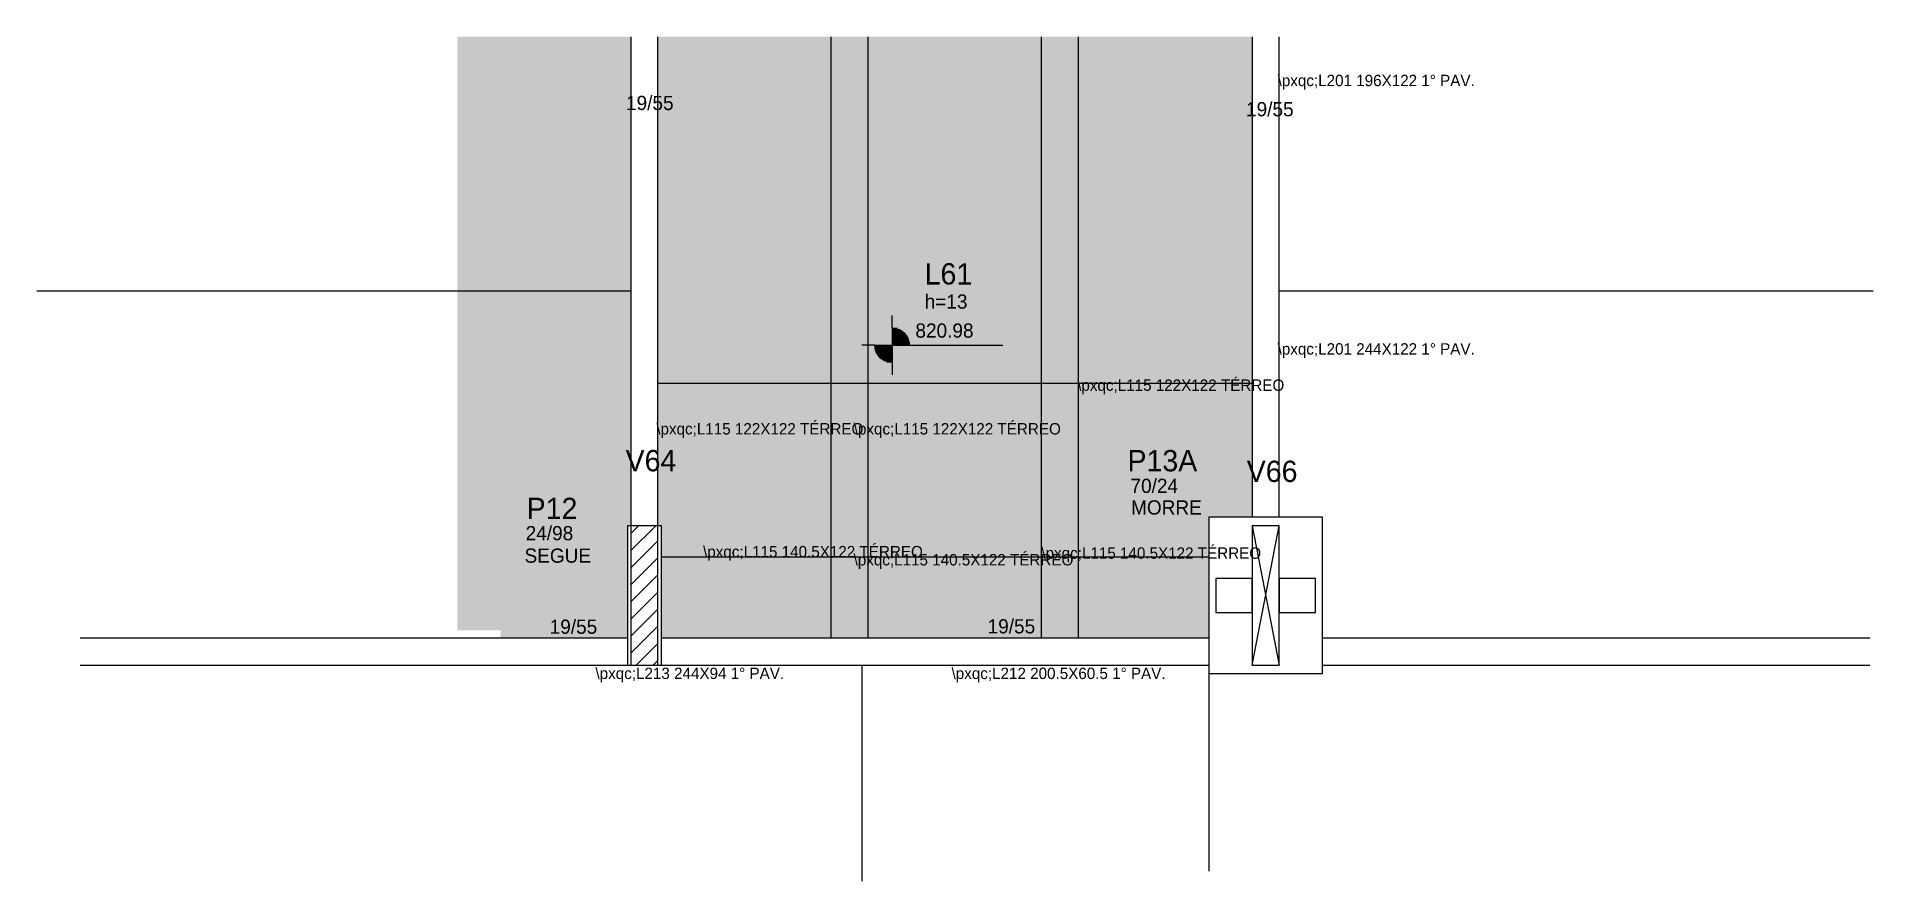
# Model space of a CAD drawing. Header units: metres. Extents: x 4264 to 5556, y 2526 to 3120.
import ezdxf

# ---------------------------------------------------------------- set-up
doc = ezdxf.new("R2010")
doc.units = ezdxf.units.M
for name, color, linetype in [('1', 7, 'Continuous'), ('3', 7, 'Continuous'), ('4', 7, 'Continuous'), ('7', 7, 'Continuous'), ('AUX00', 7, 'Continuous'), ('Hachura', 7, 'Continuous'), ('Painéis', 7, 'Continuous'), ('REAPROVEITAMENTO', 7, 'Continuous')]:
    doc.layers.add(name, color=color, linetype=linetype)

msp = doc.modelspace()

# ---------------------------------------------------------------- hatches: boundary and pattern name
at = {"layer": 'Hachura'}
h = msp.add_hatch(color=7, dxfattribs=at)
h.dxf.hatch_style = 1
h.paths.add_polyline_path([(4823.1, 2697.2), (4849.1, 2697.2), (4849.1, 2697.2), (4849.1, 3120.2), (4849.1, 3120.2), (4823.1, 3120.2), (4823.1, 3120.2), (4823.1, 2697.2)])
h = msp.add_hatch(color=7, dxfattribs=at)
h.dxf.hatch_style = 1
h.paths.add_polyline_path([(4971.1, 2697.2), (4997.1, 2697.2), (4997.1, 2697.2), (4997.1, 3120.2), (4997.1, 3120.2), (4971.1, 3120.2), (4971.1, 3120.2), (4971.1, 2697.2)])
at = {"layer": 'REAPROVEITAMENTO'}
h = msp.add_hatch(color=7, dxfattribs=at)
h.dxf.hatch_style = 1
h.paths.add_polyline_path([(4679.7, 2776.2), (4682.2, 2776.2), (4682.2, 2776.2), (4682.2, 3120.2), (4682.2, 3120.2), (4560.1, 3120.2), (4560.1, 3120.2), (4560.1, 2702.7), (4560.1, 2702.7), (4590.6, 2702.7), (4590.6, 2702.7), (4590.6, 2697.4), (4590.6, 2697.4), (4679.7, 2697.4), (4679.7, 2697.4), (4679.7, 2776.2)])
h = msp.add_hatch(color=7, dxfattribs=at)
h.dxf.hatch_style = 1
h.paths.add_polyline_path([(4703.7, 2776.2), (4703.7, 2697.2), (4703.7, 2697.2), (4823.1, 2697.2), (4823.1, 2697.2), (4823.1, 3120.2), (4823.1, 3120.2), (4701.1, 3120.2), (4701.1, 3120.2), (4701.1, 2776.2), (4701.1, 2776.2), (4703.7, 2776.2), (4703.7, 2776.2)])
h = msp.add_hatch(color=7, dxfattribs=at)
h.dxf.hatch_style = 1
h.paths.add_polyline_path([(4971.1, 3120.2), (4849.1, 3120.2), (4849.1, 3120.2), (4849.1, 2697.2), (4849.1, 2697.2), (4971.1, 2697.2), (4971.1, 2697.2), (4971.1, 3120.2)])
h = msp.add_hatch(color=7, dxfattribs=at)
h.dxf.hatch_style = 1
h.paths.add_polyline_path([(5088.7, 2697.2), (5088.7, 2782.2), (5088.7, 2782.2), (5119.1, 2782.2), (5119.1, 2782.2), (5119.1, 3120.2), (5119.1, 3120.2), (4997.1, 3120.2), (4997.1, 3120.2), (4997.1, 2697.2), (4997.1, 2697.2), (5088.7, 2697.2)])

# ---------------------------------------------------------------- linework, layer by layer
at = {"layer": '1', "color": 7, "lineweight": 25}
for p, q in [((5119.2, 2678.2), (5138.2, 2776.2)), ((5119.2, 2776.2), (5138.2, 2678.2))]:
    msp.add_line(p, q, dxfattribs=at)
at = {"layer": '3', "color": 7, "lineweight": 25}
for p, q in [((4865.9, 2915.7), (4865.9, 2924.2)), ((4865.9, 2915.7), (4865.9, 2890.7)), ((4865.9, 2915.1), (4869.7, 2915.1)), ((4865.9, 2914.3), (4871.6, 2914.3)), ((4865.9, 2913.5), (4873, 2913.5)), ((4865.9, 2912.7), (4874, 2912.7)), ((4865.9, 2911.9), (4874.8, 2911.9)), ((4865.9, 2911.1), (4875.6, 2911.1)), ((4865.9, 2910.3), (4876.2, 2910.3)), ((4865.9, 2909.5), (4876.7, 2909.5)), ((4865.9, 2908.7), (4877.1, 2908.7)), ((4865.9, 2907.9), (4877.4, 2907.9)), ((4865.9, 2907.1), (4877.7, 2907.1)), ((4853.4, 2903.2), (4844.7, 2903.2)), ((4853.4, 2903.2), (4878.4, 2903.2)), ((4865.9, 2902.4), (4853.4, 2902.4)), ((4865.9, 2901.6), (4853.5, 2901.6)), ((4865.9, 2900.8), (4853.6, 2900.8)), ((4865.9, 2900), (4853.8, 2900)), ((4865.9, 2899.2), (4854, 2899.2)), ((4865.9, 2898.4), (4854.3, 2898.4)), ((4865.9, 2897.6), (4854.7, 2897.6)), ((4865.9, 2896.8), (4855.1, 2896.8)), ((4865.9, 2896), (4855.6, 2896)), ((4865.9, 2895.2), (4856.2, 2895.2)), ((4865.9, 2894.4), (4856.9, 2894.4)), ((4865.9, 2906.3), (4878, 2906.3)), ((4865.9, 2905.5), (4878.2, 2905.5)), ((4865.9, 2904.8), (4878.3, 2904.8)), ((4865.9, 2904), (4878.4, 2904)), ((4878.4, 2903.2), (4943.7, 2903.2)), ((4865.9, 2893.7), (4857.8, 2893.7)), ((4865.9, 2892.9), (4858.8, 2892.9)), ((4865.9, 2892.1), (4860.1, 2892.1)), ((4865.9, 2891.3), (4862, 2891.3)), ((4865.9, 2890.7), (4865.9, 2882.4)), ((4682.2, 2758.7), (4699.6, 2776.2)), ((4682.2, 2770.7), (4687.6, 2776.2)), ((4682.2, 2746.7), (4701.2, 2765.7)), ((4682.2, 2734.7), (4701.2, 2753.7)), ((4682.2, 2722.6), (4701.2, 2741.6)), ((4682.2, 2710.6), (4701.2, 2729.6)), ((4682.2, 2698.6), (4701.2, 2717.6)), ((4682.2, 2686.6), (4701.2, 2705.6)), ((4685.8, 2678.2), (4701.2, 2693.5)), ((4697.8, 2678.2), (4701.2, 2681.5))]:
    msp.add_line(p, q, dxfattribs=at)
for points in [[(4682.2, 3120.2), (4682.2, 2776.2)], [(4701.2, 2776.2), (4701.2, 3120.2)], [(5119.2, 3120.2), (5119.2, 2782.2)], [(5138.2, 2782.2), (5138.2, 3120.2)], [(5088.7, 2672.2), (5168.7, 2672.2), (5168.7, 2782.2), (5088.7, 2782.2), (5088.7, 2672.2)], [(4679.7, 2697.2), (4294.7, 2697.2)], [(5088.7, 2697.2), (4703.7, 2697.2)], [(5553.7, 2697.2), (5168.7, 2697.2)], [(4294.7, 2678.2), (4679.7, 2678.2)], [(4703.7, 2678.2), (5088.7, 2678.2)], [(5168.7, 2678.2), (5553.7, 2678.2)]]:
    msp.add_lwpolyline(points, dxfattribs=at)
at = {"layer": '7', "color": 7, "lineweight": 25}
for points in [[(4679.7, 2678.2), (4703.7, 2678.2), (4703.7, 2776.2), (4679.7, 2776.2), (4679.7, 2678.2)], [(4682.2, 2678.2), (4701.2, 2678.2), (4701.2, 2776.2), (4682.2, 2776.2), (4682.2, 2678.2)], [(5119.2, 2678.2), (5138.2, 2678.2), (5138.2, 2776.2), (5119.2, 2776.2), (5119.2, 2678.2)], [(5119.2, 2739.2), (5093.7, 2739.2), (5093.7, 2715.2), (5119.2, 2715.2), (5119.2, 2739.2)], [(5163.7, 2739.2), (5138.2, 2739.2), (5138.2, 2715.2), (5163.7, 2715.2), (5163.7, 2739.2)]]:
    msp.add_lwpolyline(points, dxfattribs=at)
at = {"layer": 'Painéis', "color": 7, "lineweight": 25}
for p, q in [((4823.1, 2697.2), (4823.1, 3120.2)), ((4849.1, 2697.2), (4849.1, 3120.2)), ((4971.1, 2697.2), (4971.1, 3120.2)), ((4997.1, 2697.2), (4997.1, 3120.2)), ((4682.2, 2941.2), (4264.1, 2941.2)), ((5556.2, 2941.2), (5138.2, 2941.2)), ((5119.2, 2876.2), (4701.1, 2876.2)), ((4701.2, 2754.2), (4701.1, 2754.2)), ((5088.7, 2754.2), (4703.7, 2754.2)), ((4844.7, 2678.2), (4844.7, 2526.2)), ((5088.7, 2672.2), (5088.7, 2533.2))]:
    msp.add_line(p, q, dxfattribs=at)

# ---------------------------------------------------------------- texts
at = {"layer": '3', "color": 7, "lineweight": 25}
for s, p in [('19/55', (4678.7, 3068.6)), ('19/55', (5114.9, 3064.2)), ('h=13', (4888.8, 2928.9)), ('820.98', (4882.3, 2908.5)), ('70/24', (5033.6, 2799.3)), ('MORRE', (5034, 2784.1)), ('24/98', (4608.1, 2766)), ('SEGUE', (4607.3, 2750.2)), ('19/55', (4625, 2700.2)), ('19/55', (4933.1, 2700.5))]:
    msp.add_text(s, height=10, dxfattribs=at).set_placement(p)
at = {"layer": '4', "color": 7, "lineweight": 25}
for s, p in [('L61', (4888.8, 2945.9)), ('V64', (4678.4, 2814.5)), ('P13A', (5031.5, 2814.5)), ('V66', (5115.4, 2807)), ('P12', (4608.8, 2780.9))]:
    msp.add_text(s, height=15, dxfattribs=at).set_placement(p)
at = {"layer": 'AUX00', "color": 7, "lineweight": 25}
for s, p in [('\\pxqc;L201^J196X122^J1° PAV.', (5137.1, 3085.4)), ('\\pxqc;L201^J244X122^J1° PAV.', (5137.1, 2896.6)), ('\\pxqc;L115^J122X122^JTÉRREO', (4996.1, 2871.1)), ('\\pxqc;L115^J122X122^JTÉRREO', (4700, 2840.4)), ('\\pxqc;L115^J122X122^JTÉRREO', (4838.9, 2840.4)), ('\\pxqc;L115^J140.5X122^JTÉRREO', (4732.9, 2754)), ('\\pxqc;L115^J140.5X122^JTÉRREO', (4838.8, 2748.3)), ('\\pxqc;L115^J140.5X122^JTÉRREO', (4970.9, 2753)), ('\\pxqc;L213^J244X94^J1° PAV.', (4657.2, 2668.4)), ('\\pxqc;L212^J200.5X60.5^J1° PAV.', (4907.7, 2668.4))]:
    msp.add_text(s, height=8, dxfattribs=at).set_placement(p)

doc.saveas('drawing.dxf')
